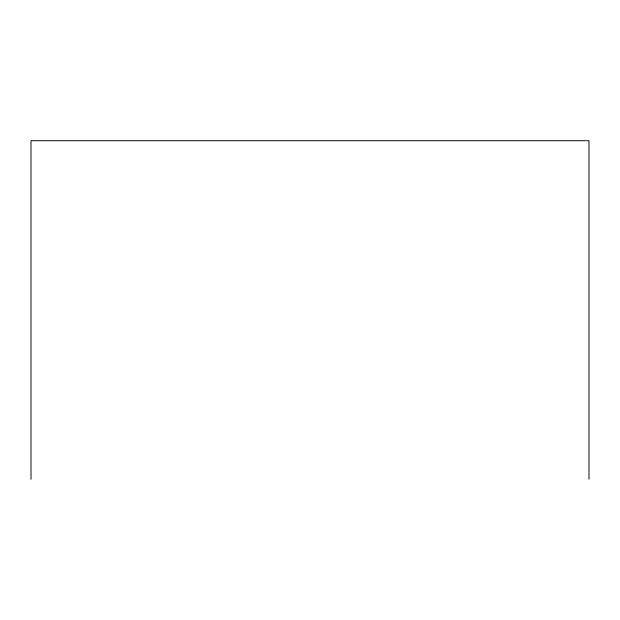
<?xml version="1.0" encoding="UTF-8"?>
<svg xmlns="http://www.w3.org/2000/svg" width="620" height="620" viewBox="0 0 620 620"><rect width="100%" height="100%" fill="white"/><g stroke="black" fill="none" stroke-linecap="round" stroke-linejoin="round"><path stroke-width="0.93" d="M589 479.283L589 140.717L31 140.717L31 479.283"/></g></svg>
